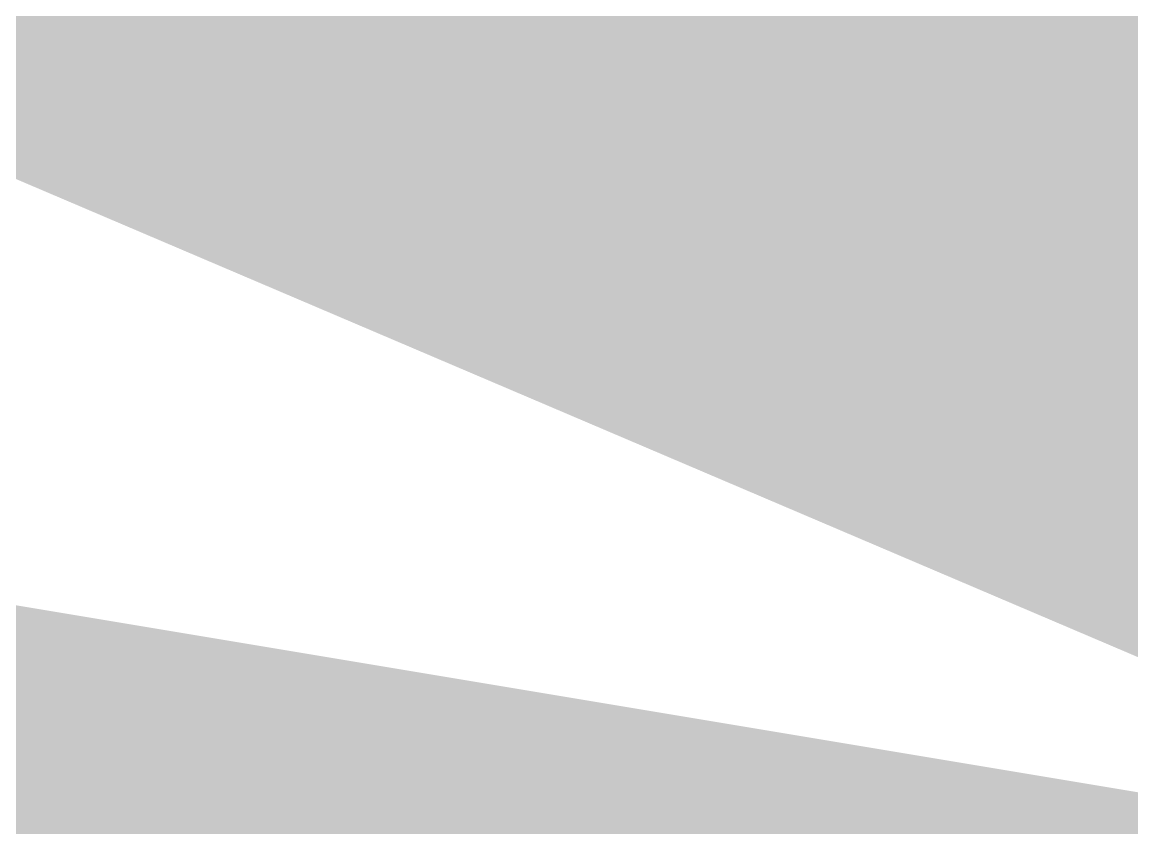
# Model space of a CAD drawing. Header units: millimetres. Extents: x 0 to 210, y 0 to 297.
# Drawn here: x 154.32178 to 154.33508, y 53.12802 to 53.13768 of the extents above; entities that cross this region are included whole.
import ezdxf

# ---------------------------------------------------------------- set-up
doc = ezdxf.new("R2010")
doc.units = ezdxf.units.MM

msp = doc.modelspace()

# ---------------------------------------------------------------- hatches: boundary and pattern name
at = {"true_color": 0xd6a749}
msp.add_hatch(color=7, dxfattribs=at).paths.add_polyline_path([(156.053287, 54.134074), (155.96438, 54.167957), (155.863735, 54.144221), (155.665085, 54.042521), (155.286181, 53.859753), (154.891818, 53.715327), (154.484187, 53.61224), (154.453188, 53.606206), (154.439652, 53.603572), (154.431976, 53.602081), (154.1724, 53.555312), (153.912874, 53.522363), (153.649718, 53.503612), (153.602778, 53.501918), (153.58228, 53.501176), (153.570654, 53.500749), (153.576257, 53.484747), (153.581787, 53.468948), (153.587272, 53.45325), (153.613548, 53.414312), (153.638591, 53.392967), (153.683867, 53.370918), (153.829318, 53.326739), (153.972539, 53.278028), (154.114325, 53.223378), (154.152511, 53.207564), (154.169187, 53.200661), (154.178646, 53.196753), (154.511696, 53.054843), (154.8324, 52.892643), (155.139729, 52.701975), (155.170746, 52.679874), (155.184289, 52.670226), (155.191966, 52.66476), (155.207006, 52.694841), (155.213574, 52.707977), (155.217299, 52.715426), (155.251451, 52.69835), (155.285153, 52.681499), (155.318631, 52.66476), (155.327169, 52.690375), (155.335594, 52.715652), (155.343964, 52.740759), (155.292083, 52.772587), (155.240156, 52.804336), (155.188191, 52.836011), (155.165443, 52.849799), (155.143004, 52.863407), (155.120729, 52.876924), (154.938568, 52.984273), (154.754127, 53.08655), (154.566545, 53.184087), (154.545369, 53.194334), (154.524464, 53.204451), (154.503693, 53.214512), (154.469398, 53.231696), (154.454424, 53.239203), (154.445934, 53.243467), (154.395296, 53.269865), (154.361952, 53.299647), (154.336192, 53.349587), (154.333168, 53.386178), (154.33789, 53.409769), (154.354406, 53.440583), (154.394339, 53.465876), (154.430101, 53.480371), (154.492344, 53.496493), (154.588909, 53.520755), (154.697639, 53.555105), (154.911732, 53.628985), (155.053126, 53.678081), (155.195189, 53.719313), (155.342393, 53.744377), (155.402937, 53.750744), (155.45842, 53.761299), (155.517444, 53.778728), (155.550748, 53.795119), (155.56529, 53.802271), (155.573531, 53.806316), (155.606905, 53.82245), (155.640172, 53.838787), (155.673293, 53.855411), (155.673293, 53.889564), (155.673293, 53.923266), (155.673293, 53.956743), (155.732722, 53.972508), (155.791836, 53.989415), (155.850624, 54.007409), (155.859162, 54.024486), (155.867587, 54.041337), (155.875957, 54.058075), (155.910109, 54.058075), (155.943811, 54.058075), (155.977288, 54.058075), (155.977288, 54.075152), (155.977288, 54.092003), (155.977288, 54.108741), (156.002903, 54.117279), (156.02818, 54.125705)])
at = {"true_color": 0xe7be6c}
msp.add_hatch(color=7, dxfattribs=at).paths.add_polyline_path([(153.646653, 53.475416), (153.638115, 53.449802), (153.629689, 53.424525), (153.62132, 53.399417), (153.767025, 53.351746), (153.911807, 53.301745), (154.055147, 53.247419), (154.096297, 53.230473), (154.137463, 53.213582), (154.178646, 53.196753), (154.35862, 53.12859), (154.534473, 53.044528), (154.856937, 52.872516), (154.875941, 52.862264), (154.894687, 52.852141), (154.913303, 52.842091), (154.991613, 52.799719), (155.069829, 52.757183), (155.147937, 52.714438), (155.162774, 52.70623), (155.177415, 52.698133), (155.191966, 52.690093), (155.207006, 52.735214), (155.213574, 52.754918), (155.217299, 52.766092), (155.183073, 52.782048), (155.149331, 52.799046), (155.115967, 52.816758), (155.053794, 52.868216), (154.992584, 52.908381), (154.918065, 52.93709), (154.899383, 52.939227), (154.880948, 52.941337), (154.862637, 52.943423), (154.862637, 52.9605), (154.862637, 52.977351), (154.862637, 52.994089), (154.807408, 53.01281), (154.775469, 53.02563), (154.739442, 53.043539), (154.38672, 53.222809), (154.027934, 53.367214)])
at = {"true_color": 0xffb65b}
msp.add_hatch(color=7, dxfattribs=at).paths.add_polyline_path([(154.229312, 53.146087), (154.254926, 53.129011), (154.280203, 53.11216), (154.305311, 53.095421), (154.330925, 53.10396), (154.356202, 53.112385), (154.38131, 53.120754), (154.291068, 53.135795), (154.251661, 53.142362)])

doc.saveas('drawing.dxf')
